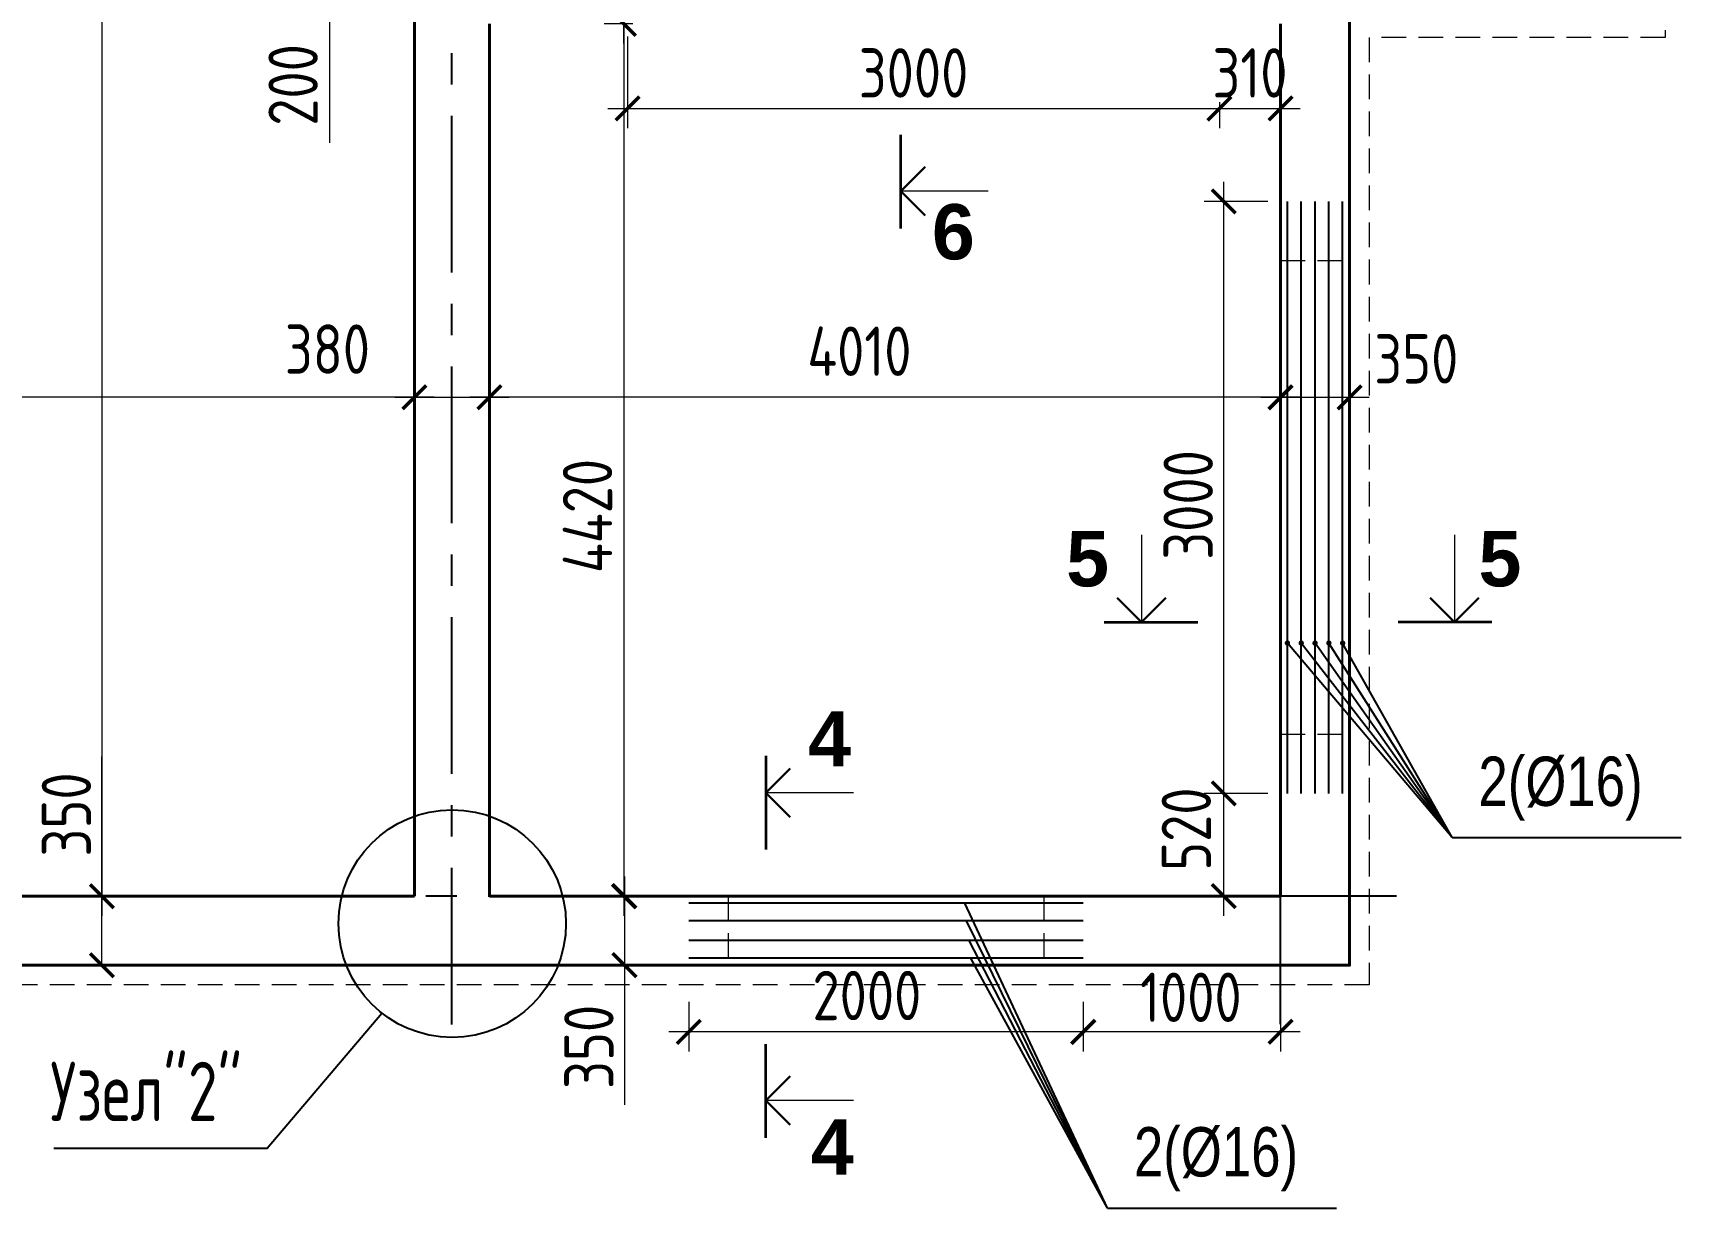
# Model space of a CAD drawing. Extents: x -12289450 to -10763036, y -7834513 to -6150123.
# Drawn here: x -10961756 to -10953402, y -7823161 to -7817207 of the extents above; entities that cross this region are included whole.
import ezdxf

# ---------------------------------------------------------------- set-up
doc = ezdxf.new("R2010")
doc.units = 0
doc.header["$LTSCALE"] = 25
doc.header["$PDMODE"] = 35
doc.linetypes.add('CENTER', pattern=[50.8, 31.75, -6.35, 6.35, -6.35])
doc.linetypes.add('DASHED', pattern=[0.75, 0.5, -0.25])
doc.layers.get('DefPoints').update_dxf_attribs({"color": 10, "lineweight": 30})
for name, color, linetype in [('001-ПЕРЕГОРОДКИ', 5, 'Continuous'), ('005-РАЗМЕРЫ', 252, 'Continuous'), ('014-ОСИ', 251, 'CENTER'), ('Annotation - Text', 7, 'Continuous'), ('EEE', 7, 'Continuous')]:
    doc.layers.add(name, color=color, linetype=linetype)
doc.layers.add('СТЕНЫ', color=5, linetype='Continuous', lineweight=40)
doc.styles.add('GOST 2.304', font='cs_gost2304.shx')
doc.styles.add('RUSS', font='russ', dxfattribs={"width": 0.8})
doc.styles.add('STYLE1', font='simplex.shx', dxfattribs={"width": 0.7, "height": 300})
doc.styles.add('СГЕНЕРИР_СТИЛЬ_1', font='arialbd.ttf')
doc.dimstyles.new('1', dxfattribs={"dimscale": 100, "dimtxt": 2.5, "dimasz": 1.2, "dimexe": 1, "dimexo": 1, "dimgap": 0.5, "dimtad": 1, "dimdec": 0, "dimzin": 0, "dimdsep": 46, "dimtxsty": 'GOST 2.304', "dimblk": 'ARCHTICK', "dimcen": 0.09, "dimdle": 1, "dimclrd": 256, "dimclre": 256, "dimclrt": 7, "dimadec": 0, "dimazin": 0, "dimtfac": 1, "dimtdec": 0, "dimtmove": 0, "dimatfit": 3, "dimldrblk": 'ARCHTICK', "dimfxl": 0, "dimtolj": 1, "dimtzin": 0, "dimlwd": 5, "dimlwe": 5, "dimarcsym": 0})

# ---------------------------------------------------------------- blocks, each defined once
blk = doc.blocks.new('_ArchTick')
at = {"color": 0, "linetype": 'ByBlock', "const_width": 0.15}
blk.add_lwpolyline([(-0.5, -0.5), (0.5, 0.5)], dxfattribs=at)
blk = doc.blocks.new('*D1559')
at = {"layer": '005-РАЗМЕРЫ', "lineweight": 5, "transparency": 16777216}
for p, q in [((-10958760.2, -7817061.1), (-10958760.2, -7821681.1)), ((-10958714.5, -7817161.1), (-10958860.2, -7817161.1)), ((-10958714.5, -7821581.1), (-10958860.2, -7821581.1))]:
    blk.add_line(p, q, dxfattribs=at)
at = {"layer": 'DefPoints', "color": 0, "transparency": 16777216}
for p in [(-10958614.5, -7817161.1), (-10958760.2, -7821581.1), (-10958614.5, -7821581.1)]:
    blk.add_point(p, dxfattribs=at)
at = {"layer": '005-РАЗМЕРЫ', "lineweight": 5, "transparency": 16777216, "xscale": 120, "yscale": 120, "zscale": 120}
for p, rotation in [((-10958760.2, -7817161.1), 90), ((-10958760.2, -7821581.1), 270)]:
    blk.add_blockref('_ArchTick', p, dxfattribs=dict(at, rotation=rotation))
at = {"layer": '005-РАЗМЕРЫ', "color": 7, "transparency": 16777216, "insert": (-10958944.9, -7819655), "char_height": 250, "attachment_point": 5, "rotation": 90, "style": 'GOST 2.304'}
blk.add_mtext('\\A1;4420', dxfattribs=at)
blk = doc.blocks.new('*D1562')
at = {"layer": '005-РАЗМЕРЫ', "lineweight": 5, "transparency": 16777216}
for p, q in [((-10961406.3, -7821581.1), (-10961406.3, -7820873.6)), ((-10961406.3, -7821931.1), (-10961406.3, -7821481.1)), ((-10961373.9, -7821581.1), (-10961506.3, -7821581.1)), ((-10961373.9, -7821931.1), (-10961506.3, -7821931.1))]:
    blk.add_line(p, q, dxfattribs=at)
at = {"layer": 'DefPoints', "color": 0, "transparency": 16777216}
for p in [(-10961273.9, -7821581.1), (-10961406.3, -7821931.1), (-10961273.9, -7821931.1)]:
    blk.add_point(p, dxfattribs=at)
at = {"layer": '005-РАЗМЕРЫ', "lineweight": 5, "transparency": 16777216, "xscale": 120, "yscale": 120, "zscale": 120}
for p, rotation in [((-10961406.3, -7821581.1), 90), ((-10961406.3, -7821931.1), 270)]:
    blk.add_blockref('_ArchTick', p, dxfattribs=dict(at, rotation=rotation))
at = {"layer": '005-РАЗМЕРЫ', "color": 7, "transparency": 16777216, "insert": (-10961586.4, -7821167.4), "char_height": 250, "attachment_point": 5, "rotation": 90, "style": 'GOST 2.304'}
blk.add_mtext('\\A1;350', dxfattribs=at)
blk = doc.blocks.new('*D1563')
at = {"layer": '005-РАЗМЕРЫ', "lineweight": 5, "transparency": 16777216}
for p, q in [((-10961406.3, -7810981.1), (-10961406.3, -7821681.1)), ((-10961373.9, -7811081.1), (-10961506.3, -7811081.1)), ((-10961373.9, -7821581.1), (-10961506.3, -7821581.1))]:
    blk.add_line(p, q, dxfattribs=at)
at = {"layer": 'DefPoints', "color": 0, "transparency": 16777216}
for p in [(-10961273.9, -7811081.1), (-10961406.3, -7821581.1), (-10961273.9, -7821581.1)]:
    blk.add_point(p, dxfattribs=at)
at = {"layer": '005-РАЗМЕРЫ', "lineweight": 5, "transparency": 16777216, "xscale": 120, "yscale": 120, "zscale": 120}
for p, rotation in [((-10961406.3, -7811081.1), 90), ((-10961406.3, -7821581.1), 270)]:
    blk.add_blockref('_ArchTick', p, dxfattribs=dict(at, rotation=rotation))
at = {"layer": '005-РАЗМЕРЫ', "color": 7, "transparency": 16777216, "insert": (-10961586.4, -7815498.3), "char_height": 250, "attachment_point": 5, "rotation": 90, "style": 'GOST 2.304'}
blk.add_mtext('\\A1;10500', dxfattribs=at)
blk = doc.blocks.new('*D1565')
at = {"layer": '005-РАЗМЕРЫ', "lineweight": 5, "ltscale": 100, "transparency": 16777216}
for p, q in [((-10959442.1, -7818921.4), (-10959442.1, -7819153.6)), ((-10955432.1, -7818921.4), (-10955432.1, -7819153.6)), ((-10955332.1, -7819053.6), (-10959542.1, -7819053.6))]:
    blk.add_line(p, q, dxfattribs=at)
at = {"layer": 'DefPoints', "color": 0, "ltscale": 100, "transparency": 16777216}
for p in [(-10959442.1, -7818821.4), (-10955432.1, -7818821.4), (-10959442.1, -7819053.6)]:
    blk.add_point(p, dxfattribs=at)
at = {"layer": '005-РАЗМЕРЫ', "lineweight": 5, "ltscale": 100, "transparency": 16777216, "xscale": 120, "yscale": 120, "zscale": 120, "rotation": 180}
blk.add_blockref('_ArchTick', (-10959442.1, -7819053.6), dxfattribs=at)
at = {"layer": '005-РАЗМЕРЫ', "lineweight": 5, "ltscale": 100, "transparency": 16777216, "xscale": 120, "yscale": 120, "zscale": 120}
blk.add_blockref('_ArchTick', (-10955432.1, -7819053.6), dxfattribs=at)
at = {"layer": '005-РАЗМЕРЫ', "color": 7, "ltscale": 100, "transparency": 16777216, "insert": (-10957566.9, -7818820.1), "char_height": 250, "attachment_point": 5, "style": 'GOST 2.304'}
blk.add_mtext('\\A1;4010', dxfattribs=at)
blk = doc.blocks.new('*D1578')
at = {"layer": '005-РАЗМЕРЫ', "lineweight": 5, "ltscale": 100, "transparency": 16777216}
for p, q in [((-10959922.1, -7819053.6), (-10959342.1, -7819053.6)), ((-10959822.1, -7819037.4), (-10959822.1, -7819153.6)), ((-10959442.1, -7819037.4), (-10959442.1, -7819153.6))]:
    blk.add_line(p, q, dxfattribs=at)
at = {"layer": 'DefPoints', "color": 0, "ltscale": 100, "transparency": 16777216}
for p in [(-10959822.1, -7818937.4), (-10959442.1, -7818937.4), (-10959442.1, -7819053.6)]:
    blk.add_point(p, dxfattribs=at)
at = {"layer": '005-РАЗМЕРЫ', "lineweight": 5, "ltscale": 100, "transparency": 16777216, "xscale": 120, "yscale": 120, "zscale": 120, "rotation": 180}
blk.add_blockref('_ArchTick', (-10959822.1, -7819053.6), dxfattribs=at)
at = {"layer": '005-РАЗМЕРЫ', "lineweight": 5, "ltscale": 100, "transparency": 16777216, "xscale": 120, "yscale": 120, "zscale": 120}
blk.add_blockref('_ArchTick', (-10959442.1, -7819053.6), dxfattribs=at)
at = {"layer": '005-РАЗМЕРЫ', "color": 7, "ltscale": 100, "transparency": 16777216, "insert": (-10960263.2, -7818809.4), "char_height": 250, "attachment_point": 5, "style": 'GOST 2.304'}
blk.add_mtext('\\A1;380', dxfattribs=at)
blk = doc.blocks.new('*D1579')
at = {"layer": '005-РАЗМЕРЫ', "lineweight": 5, "ltscale": 100, "transparency": 16777216}
for p, q in [((-10955532.1, -7819053.6), (-10954982.1, -7819053.6)), ((-10955432.1, -7819037.4), (-10955432.1, -7819153.6)), ((-10955082.1, -7819037.4), (-10955082.1, -7819153.6))]:
    blk.add_line(p, q, dxfattribs=at)
at = {"layer": 'DefPoints', "color": 0, "ltscale": 100, "transparency": 16777216}
for p in [(-10955432.1, -7818937.4), (-10955082.1, -7818937.4), (-10955082.1, -7819053.6)]:
    blk.add_point(p, dxfattribs=at)
at = {"layer": '005-РАЗМЕРЫ', "lineweight": 5, "ltscale": 100, "transparency": 16777216, "xscale": 120, "yscale": 120, "zscale": 120, "rotation": 180}
blk.add_blockref('_ArchTick', (-10955432.1, -7819053.6), dxfattribs=at)
at = {"layer": '005-РАЗМЕРЫ', "lineweight": 5, "ltscale": 100, "transparency": 16777216, "xscale": 120, "yscale": 120, "zscale": 120}
blk.add_blockref('_ArchTick', (-10955082.1, -7819053.6), dxfattribs=at)
at = {"layer": '005-РАЗМЕРЫ', "color": 7, "ltscale": 100, "transparency": 16777216, "insert": (-10954744, -7818858.6), "char_height": 250, "attachment_point": 5, "style": 'GOST 2.304'}
blk.add_mtext('\\A1;350', dxfattribs=at)
blk = doc.blocks.new('*D1580')
at = {"layer": '005-РАЗМЕРЫ', "lineweight": 5, "ltscale": 100, "transparency": 16777216}
for p, q in [((-10959822.1, -7818921.4), (-10959822.1, -7819153.6)), ((-10959722.1, -7819053.6), (-10964832.1, -7819053.6)), ((-10964732.1, -7819067.1), (-10964732.1, -7819153.6))]:
    blk.add_line(p, q, dxfattribs=at)
at = {"layer": 'DefPoints', "color": 0, "ltscale": 100, "transparency": 16777216}
for p in [(-10959822.1, -7818821.4), (-10964732.1, -7818967.1), (-10964732.1, -7819053.6)]:
    blk.add_point(p, dxfattribs=at)
at = {"layer": '005-РАЗМЕРЫ', "lineweight": 5, "ltscale": 100, "transparency": 16777216, "xscale": 120, "yscale": 120, "zscale": 120, "rotation": 180}
blk.add_blockref('_ArchTick', (-10964732.1, -7819053.6), dxfattribs=at)
at = {"layer": '005-РАЗМЕРЫ', "lineweight": 5, "ltscale": 100, "transparency": 16777216, "xscale": 120, "yscale": 120, "zscale": 120}
blk.add_blockref('_ArchTick', (-10959822.1, -7819053.6), dxfattribs=at)
at = {"layer": '005-РАЗМЕРЫ', "color": 7, "ltscale": 100, "transparency": 16777216, "insert": (-10962274.9, -7818793.2), "char_height": 250, "attachment_point": 5, "style": 'GOST 2.304'}
blk.add_mtext('\\A1;4910', dxfattribs=at)
blk = doc.blocks.new('*D1582')
at = {"layer": '005-РАЗМЕРЫ', "lineweight": 5, "transparency": 16777216}
for p, q in [((-10958760.2, -7816781.1), (-10958760.2, -7816064.5)), ((-10958727.8, -7816781.1), (-10958860.2, -7816781.1)), ((-10958760.2, -7817261.1), (-10958760.2, -7816781.1)), ((-10958714.5, -7817161.1), (-10958860.2, -7817161.1))]:
    blk.add_line(p, q, dxfattribs=at)
at = {"layer": 'DefPoints', "color": 0, "transparency": 16777216}
for p in [(-10958760.2, -7816781.1), (-10958627.8, -7816781.1), (-10958614.5, -7817161.1)]:
    blk.add_point(p, dxfattribs=at)
at = {"layer": '005-РАЗМЕРЫ', "lineweight": 5, "transparency": 16777216, "xscale": 120, "yscale": 120, "zscale": 120}
for p, rotation in [((-10958760.2, -7816781.1), 90), ((-10958760.2, -7817161.1), 270)]:
    blk.add_blockref('_ArchTick', p, dxfattribs=dict(at, rotation=rotation))
at = {"layer": '005-РАЗМЕРЫ', "color": 7, "transparency": 16777216, "insert": (-10958940.4, -7816358.2), "char_height": 250, "attachment_point": 5, "rotation": 90, "style": 'GOST 2.304'}
blk.add_mtext('\\A1;380', dxfattribs=at)
blk = doc.blocks.new('*D1583')
at = {"layer": '005-РАЗМЕРЫ', "lineweight": 5, "transparency": 16777216}
for p, q in [((-10958757.6, -7821481.1), (-10958757.6, -7821931.1)), ((-10958727.8, -7821581.1), (-10958857.6, -7821581.1)), ((-10958727.8, -7821931.1), (-10958857.6, -7821931.1)), ((-10958757.6, -7821931.1), (-10958757.6, -7822638.6))]:
    blk.add_line(p, q, dxfattribs=at)
at = {"layer": 'DefPoints', "color": 0, "transparency": 16777216}
for p in [(-10958627.8, -7821581.1), (-10958757.6, -7821931.1), (-10958627.8, -7821931.1)]:
    blk.add_point(p, dxfattribs=at)
at = {"layer": '005-РАЗМЕРЫ', "lineweight": 5, "transparency": 16777216, "xscale": 120, "yscale": 120, "zscale": 120}
for p, rotation in [((-10958757.6, -7821581.1), 90), ((-10958757.6, -7821931.1), 270)]:
    blk.add_blockref('_ArchTick', p, dxfattribs=dict(at, rotation=rotation))
at = {"layer": '005-РАЗМЕРЫ', "color": 7, "transparency": 16777216, "insert": (-10958937.7, -7822344.9), "char_height": 250, "attachment_point": 5, "rotation": 90, "style": 'GOST 2.304'}
blk.add_mtext('\\A1;350', dxfattribs=at)
blk = doc.blocks.new('*D1586')
at = {"layer": '005-РАЗМЕРЫ', "lineweight": 5, "transparency": 16777216}
for p, q in [((-10958742.1, -7817226.1), (-10958742.1, -7817690.1)), ((-10958842.1, -7817590.1), (-10955642.1, -7817590.1)), ((-10955742.1, -7817558.1), (-10955742.1, -7817690.1))]:
    blk.add_line(p, q, dxfattribs=at)
at = {"layer": 'DefPoints', "color": 0, "transparency": 16777216}
for p in [(-10958742.1, -7817126.1), (-10955742.1, -7817458.1), (-10955742.1, -7817590.1)]:
    blk.add_point(p, dxfattribs=at)
at = {"layer": '005-РАЗМЕРЫ', "lineweight": 5, "transparency": 16777216, "xscale": 120, "yscale": 120, "zscale": 120, "rotation": 180}
blk.add_blockref('_ArchTick', (-10958742.1, -7817590.1), dxfattribs=at)
at = {"layer": '005-РАЗМЕРЫ', "lineweight": 5, "transparency": 16777216, "xscale": 120, "yscale": 120, "zscale": 120}
blk.add_blockref('_ArchTick', (-10955742.1, -7817590.1), dxfattribs=at)
at = {"layer": '005-РАЗМЕРЫ', "color": 7, "transparency": 16777216, "insert": (-10957292.4, -7817409.9), "char_height": 250, "attachment_point": 5, "style": 'GOST 2.304'}
blk.add_mtext('\\A1;3000', dxfattribs=at)
blk = doc.blocks.new('*D1587')
at = {"layer": '005-РАЗМЕРЫ', "lineweight": 5, "transparency": 16777216}
for p, q in [((-10955432.1, -7817326.1), (-10955432.1, -7817690.1)), ((-10955842.1, -7817590.1), (-10955332.1, -7817590.1)), ((-10955742.1, -7817558.1), (-10955742.1, -7817690.1))]:
    blk.add_line(p, q, dxfattribs=at)
at = {"layer": 'DefPoints', "color": 0, "transparency": 16777216}
for p in [(-10955432.1, -7817226.1), (-10955742.1, -7817458.1), (-10955432.1, -7817590.1)]:
    blk.add_point(p, dxfattribs=at)
at = {"layer": '005-РАЗМЕРЫ', "lineweight": 5, "transparency": 16777216, "xscale": 120, "yscale": 120, "zscale": 120, "rotation": 180}
blk.add_blockref('_ArchTick', (-10955742.1, -7817590.1), dxfattribs=at)
at = {"layer": '005-РАЗМЕРЫ', "lineweight": 5, "transparency": 16777216, "xscale": 120, "yscale": 120, "zscale": 120}
blk.add_blockref('_ArchTick', (-10955432.1, -7817590.1), dxfattribs=at)
at = {"layer": '005-РАЗМЕРЫ', "color": 7, "transparency": 16777216, "insert": (-10955587.1, -7817409.9), "char_height": 250, "attachment_point": 5, "style": 'GOST 2.304'}
blk.add_mtext('\\A1;310', dxfattribs=at)
blk = doc.blocks.new('*D1588')
at = {"layer": '005-РАЗМЕРЫ', "lineweight": 5, "transparency": 16777216}
for p, q in [((-10959577.1, -7816781.1), (-10960352.6, -7816781.1)), ((-10960252.6, -7816781.1), (-10960252.6, -7817081.1)), ((-10959577.1, -7816981.1), (-10960352.6, -7816981.1)), ((-10960252.6, -7816981.1), (-10960252.6, -7817764.4))]:
    blk.add_line(p, q, dxfattribs=at)
at = {"layer": 'DefPoints', "color": 0, "transparency": 16777216}
for p in [(-10960252.6, -7816781.1), (-10959477.1, -7816781.1), (-10959477.1, -7816981.1)]:
    blk.add_point(p, dxfattribs=at)
at = {"layer": '005-РАЗМЕРЫ', "lineweight": 5, "transparency": 16777216, "xscale": 120, "yscale": 120, "zscale": 120}
for p, rotation in [((-10960252.6, -7816781.1), 90), ((-10960252.6, -7816981.1), 270)]:
    blk.add_blockref('_ArchTick', p, dxfattribs=dict(at, rotation=rotation))
at = {"layer": '005-РАЗМЕРЫ', "color": 7, "transparency": 16777216, "insert": (-10960437.3, -7817470.7), "char_height": 250, "attachment_point": 5, "rotation": 90, "style": 'GOST 2.304'}
blk.add_mtext('\\A1;200', dxfattribs=at)
blk = doc.blocks.new('*D1589')
at = {"layer": '005-РАЗМЕРЫ', "lineweight": 5, "transparency": 16777216}
for p, q in [((-10955719.7, -7821161.1), (-10955719.7, -7817961.1)), ((-10955497.1, -7818061.1), (-10955819.7, -7818061.1)), ((-10955497.1, -7821061.1), (-10955819.7, -7821061.1))]:
    blk.add_line(p, q, dxfattribs=at)
at = {"layer": 'DefPoints', "color": 0, "transparency": 16777216}
for p in [(-10955719.7, -7818061.1), (-10955397.1, -7818061.1), (-10955397.1, -7821061.1)]:
    blk.add_point(p, dxfattribs=at)
at = {"layer": '005-РАЗМЕРЫ', "lineweight": 5, "transparency": 16777216, "xscale": 120, "yscale": 120, "zscale": 120}
for p, rotation in [((-10955719.7, -7818061.1), 90), ((-10955719.7, -7821061.1), 270)]:
    blk.add_blockref('_ArchTick', p, dxfattribs=dict(at, rotation=rotation))
at = {"layer": '005-РАЗМЕРЫ', "color": 7, "transparency": 16777216, "insert": (-10955899.9, -7819598.9), "char_height": 250, "attachment_point": 5, "rotation": 90, "style": 'GOST 2.304'}
blk.add_mtext('\\A1;3000', dxfattribs=at)
blk = doc.blocks.new('*D1592')
at = {"layer": '005-РАЗМЕРЫ', "lineweight": 5, "transparency": 16777216}
for p, q in [((-10958432.1, -7822116.1), (-10958432.1, -7822369.2)), ((-10956432.1, -7822116.1), (-10956432.1, -7822369.2)), ((-10956332.1, -7822269.2), (-10958532.1, -7822269.2))]:
    blk.add_line(p, q, dxfattribs=at)
at = {"layer": 'DefPoints', "color": 0, "transparency": 16777216}
for p in [(-10958432.1, -7822016.1), (-10956432.1, -7822016.1), (-10958432.1, -7822269.2)]:
    blk.add_point(p, dxfattribs=at)
at = {"layer": '005-РАЗМЕРЫ', "lineweight": 5, "transparency": 16777216, "xscale": 120, "yscale": 120, "zscale": 120, "rotation": 180}
blk.add_blockref('_ArchTick', (-10958432.1, -7822269.2), dxfattribs=at)
at = {"layer": '005-РАЗМЕРЫ', "lineweight": 5, "transparency": 16777216, "xscale": 120, "yscale": 120, "zscale": 120}
blk.add_blockref('_ArchTick', (-10956432.1, -7822269.2), dxfattribs=at)
at = {"layer": '005-РАЗМЕРЫ', "color": 7, "transparency": 16777216, "insert": (-10957528.7, -7822084.6), "char_height": 250, "attachment_point": 5, "style": 'GOST 2.304'}
blk.add_mtext('\\A1;2000', dxfattribs=at)
blk = doc.blocks.new('*D1598')
at = {"layer": '005-РАЗМЕРЫ', "lineweight": 5, "transparency": 16777216}
for p, q in [((-10955432.1, -7822116.1), (-10955432.1, -7822368.7)), ((-10955332.1, -7822268.7), (-10956532.1, -7822268.7)), ((-10956432.1, -7822216.1), (-10956432.1, -7822368.7))]:
    blk.add_line(p, q, dxfattribs=at)
at = {"layer": 'DefPoints', "color": 0, "transparency": 16777216}
for p in [(-10955432.1, -7822016.1), (-10956432.1, -7822116.1), (-10956432.1, -7822268.7)]:
    blk.add_point(p, dxfattribs=at)
at = {"layer": '005-РАЗМЕРЫ', "lineweight": 5, "transparency": 16777216, "xscale": 120, "yscale": 120, "zscale": 120, "rotation": 180}
blk.add_blockref('_ArchTick', (-10956432.1, -7822268.7), dxfattribs=at)
at = {"layer": '005-РАЗМЕРЫ', "lineweight": 5, "transparency": 16777216, "xscale": 120, "yscale": 120, "zscale": 120}
blk.add_blockref('_ArchTick', (-10955432.1, -7822268.7), dxfattribs=at)
at = {"layer": '005-РАЗМЕРЫ', "color": 7, "transparency": 16777216, "insert": (-10955886.5, -7822093.7), "char_height": 250, "attachment_point": 5, "style": 'GOST 2.304'}
blk.add_mtext('\\A1;1000', dxfattribs=at)
blk = doc.blocks.new('*D1599')
at = {"layer": '005-РАЗМЕРЫ', "lineweight": 5, "transparency": 16777216}
for p, q in [((-10955719.7, -7821681.1), (-10955719.7, -7820961.1)), ((-10955597.1, -7821061.1), (-10955819.7, -7821061.1)), ((-10955497.1, -7821581.1), (-10955819.7, -7821581.1))]:
    blk.add_line(p, q, dxfattribs=at)
at = {"layer": 'DefPoints', "color": 0, "transparency": 16777216}
for p in [(-10955719.7, -7821061.1), (-10955497.1, -7821061.1), (-10955397.1, -7821581.1)]:
    blk.add_point(p, dxfattribs=at)
at = {"layer": '005-РАЗМЕРЫ', "lineweight": 5, "transparency": 16777216, "xscale": 120, "yscale": 120, "zscale": 120}
for p, rotation in [((-10955719.7, -7821061.1), 90), ((-10955719.7, -7821581.1), 270)]:
    blk.add_blockref('_ArchTick', p, dxfattribs=dict(at, rotation=rotation))
at = {"layer": '005-РАЗМЕРЫ', "color": 7, "transparency": 16777216, "insert": (-10955909.6, -7821241.7), "char_height": 250, "attachment_point": 5, "rotation": 90, "style": 'GOST 2.304'}
blk.add_mtext('\\A1;520', dxfattribs=at)

msp = doc.modelspace()

# ---------------------------------------------------------------- linework, layer by layer
at = {"lineweight": 25, "ltscale": 20, "const_width": 18}
for points in [[(-10955401.6, -7820298.9, -1), (-10955392.6, -7820298.9, -1)], [(-10955331.6, -7820298.9, -1), (-10955322.6, -7820298.9, -1)], [(-10955261.6, -7820298.9, -1), (-10955252.6, -7820298.9, -1)], [(-10955191.6, -7820298.9, -1), (-10955182.6, -7820298.9, -1)], [(-10955121.6, -7820298.9, -1), (-10955112.6, -7820298.9, -1)]]:
    msp.add_lwpolyline(points, format="xyb", close=True, dxfattribs=at)
at = {"ltscale": 100}
msp.add_lwpolyline([(-10961650.5, -7822858.5), (-10960568, -7822858.5), (-10959986.7, -7822174.1)], dxfattribs=at)
msp.add_circle((-10959630.8, -7821720.4), 576.6, dxfattribs=at)
at = {"layer": '001-ПЕРЕГОРОДКИ', "lineweight": 35, "ltscale": 100}
for points in [[(-10957356.9, -7818198.8), (-10957356.9, -7817724.1)], [(-10956325.2, -7820193.4), (-10955850.4, -7820193.4)], [(-10954361.2, -7820193.4), (-10954835.9, -7820193.4)], [(-10958041, -7820869.4), (-10958041, -7821344.1)], [(-10958041, -7822806), (-10958041, -7822331.3)]]:
    msp.add_lwpolyline(points, dxfattribs=at)
at = {"layer": '001-ПЕРЕГОРОДКИ', "lineweight": 18, "ltscale": 100}
for points in [[(-10956913.2, -7818009.7), (-10957356.9, -7818009.7)], [(-10956913.2, -7818009.7), (-10957356.9, -7818009.7)], [(-10956136.1, -7819749.6), (-10956136.1, -7820193.4)], [(-10956136.1, -7819749.6), (-10956136.1, -7820193.4)], [(-10954550.2, -7819749.6), (-10954550.2, -7820193.4)], [(-10954550.2, -7819749.6), (-10954550.2, -7820193.4)], [(-10957597.2, -7821058.5), (-10958041, -7821058.5)], [(-10957597.2, -7821058.5), (-10958041, -7821058.5)], [(-10957597.2, -7822617), (-10958041, -7822617)], [(-10957597.2, -7822617), (-10958041, -7822617)]]:
    msp.add_lwpolyline(points, dxfattribs=at)
at = {"layer": '014-ОСИ'}
msp.add_line((-10955432.1, -7822229.9), (-10955432.1, -7808722.5), dxfattribs=at)
for points in [[(-10959632.1, -7822231.1), (-10959632.1, -7808722.5)], [(-10954844, -7821581.1), (-10968625.7, -7821581.1)]]:
    msp.add_lwpolyline(points, dxfattribs=at)
at = {"layer": 'EEE', "lineweight": 25, "ltscale": 3}
for p, q in [((-10954562.2, -7821284), (-10953401.9, -7821284)), ((-10956308.6, -7823161.5), (-10955148.4, -7823161.5))]:
    msp.add_line(p, q, dxfattribs=at)
for points in [[(-10954562.2, -7821284), (-10955397.1, -7820298.9)], [(-10954562.2, -7821284), (-10955327.1, -7820298.9)], [(-10954562.2, -7821284), (-10955257.1, -7820298.9)], [(-10954562.2, -7821284), (-10955187.1, -7820298.9)], [(-10954562.2, -7821284), (-10955117.1, -7820298.9)], [(-10956308.6, -7823161.5), (-10957031.7, -7821616.1)], [(-10956308.6, -7823161.5), (-10957031.7, -7821616.1)], [(-10956308.6, -7823161.5), (-10957024.3, -7821706.1)], [(-10956308.6, -7823161.5), (-10957011.1, -7821805.7)], [(-10956308.6, -7823161.5), (-10957001.7, -7821895.7)]]:
    msp.add_lwpolyline(points, dxfattribs=at)
at = {"layer": 'СТЕНЫ', "linetype": 'DASHED', "lineweight": 9, "ltscale": 10}
for p, q in [((-10955432.1, -7818361.1), (-10955082.1, -7818361.1)), ((-10955432.1, -7820761.1), (-10955082.1, -7820761.1)), ((-10958232.1, -7821581.1), (-10958232.1, -7821931.1)), ((-10956632.1, -7821581.1), (-10956632.1, -7821931.1))]:
    msp.add_line(p, q, dxfattribs=at)
at = {"layer": 'СТЕНЫ', "ltscale": 1.2}
msp.add_line((-10964732.1, -7821581.1), (-10959822.1, -7821581.1), dxfattribs=at)
at = {"layer": 'СТЕНЫ', "linetype": 'DASHED', "lineweight": 9, "ltscale": 10}
msp.add_lwpolyline([(-10965182.1, -7822031.1), (-10965182.1, -7817231.1), (-10966682.1, -7817231.1), (-10966682.1, -7814231.1), (-10965182.1, -7814231.1), (-10965182.1, -7810631.1), (-10953482.1, -7810631.1), (-10953482.1, -7817231.1), (-10954982.1, -7817231.1), (-10954982.1, -7822031.1)], close=True, dxfattribs=at)
at = {"layer": 'СТЕНЫ', "ltscale": 3}
msp.add_lwpolyline([(-10966582.1, -7815231.1), (-10966582.1, -7814331.1), (-10965082.1, -7814331.1), (-10965082.1, -7810731.1), (-10953582.1, -7810731.1), (-10953582.1, -7817131.1), (-10955082.1, -7817131.1), (-10955082.1, -7821931.1), (-10965082.1, -7821931.1)], dxfattribs=at)
at = {"layer": 'СТЕНЫ', "ltscale": 1.2}
for points in [[(-10959822.1, -7821581.1), (-10959822.1, -7811081.1)], [(-10959442.1, -7821581.1), (-10959442.1, -7817161.1)], [(-10955432.1, -7821581.1), (-10955432.1, -7817161.1)], [(-10959442.1, -7821581.1), (-10955432.1, -7821581.1)]]:
    msp.add_lwpolyline(points, dxfattribs=at)
at = {"layer": 'СТЕНЫ', "color": 5, "lineweight": 30}
for points in [[(-10957356.9, -7818009.7), (-10957233.6, -7817886.4)], [(-10957356.9, -7818009.7), (-10957233.6, -7818133.1)], [(-10956136.1, -7820193.4), (-10956259.5, -7820070)], [(-10956136.1, -7820193.4), (-10956012.8, -7820070)], [(-10954550.2, -7820193.4), (-10954673.6, -7820070)], [(-10954550.2, -7820193.4), (-10954426.9, -7820070)], [(-10958041, -7821058.5), (-10957917.6, -7820935.1)], [(-10958041, -7821058.5), (-10957917.6, -7821181.8)], [(-10958041, -7822617), (-10957917.6, -7822493.6)], [(-10958041, -7822617), (-10957917.6, -7822740.3)]]:
    msp.add_lwpolyline(points, dxfattribs=at)
at = {"layer": 'СТЕНЫ', "color": 1, "lineweight": 25, "ltscale": 3}
for points in [[(-10955397.1, -7821061.1), (-10955397.1, -7818061.1)], [(-10955327.1, -7821061.1), (-10955327.1, -7818061.1)], [(-10955257.1, -7821061.1), (-10955257.1, -7818061.1)], [(-10955187.1, -7821061.1), (-10955187.1, -7818061.1)], [(-10955117.1, -7821061.1), (-10955117.1, -7818061.1)], [(-10956432.1, -7821616.1), (-10958432.1, -7821616.1)], [(-10956432.1, -7821706.1), (-10958432.1, -7821706.1)], [(-10956432.1, -7821805.7), (-10958432.1, -7821805.7)], [(-10956432.1, -7821895.7), (-10958432.1, -7821895.7)]]:
    msp.add_lwpolyline(points, dxfattribs=at)
at = {"layer": 'СТЕНЫ', "linetype": 'DASHED', "lineweight": 9, "ltscale": 10}
msp.add_lwpolyline([(-10955432.1, -7820761.1), (-10955082.1, -7820761.1)], dxfattribs=at)

# ---------------------------------------------------------------- texts
at = {"color": 0, "lineweight": 15, "char_height": 250, "attachment_point": 1, "style": 'RUSS'}
for insert in [(-10954428.9, -7820874.2), (-10956175.4, -7822751.7)]:
    msp.add_mtext('2(%%C16)', dxfattribs=dict(at, insert=insert))
at = {"color": 7, "insert": (-10961668.5, -7822420.6), "char_height": 300, "width": 2284.92, "attachment_point": 1, "style": 'STYLE1'}
msp.add_mtext('Узел"2"', dxfattribs=at)
at = {"layer": 'Annotation - Text', "color": 7, "linetype": 'Continuous', "lineweight": 0, "char_height": 280, "style": 'СГЕНЕРИР_СТИЛЬ_1'}
for s, insert, attachment_point in [('6', (-10957090.3, -7818074.7), 2), ('5', (-10956409.8, -7820015.6), 8), ('5', (-10954319.8, -7820015.6), 8), ('4', (-10957718.3, -7820644), 2), ('4', (-10957703.8, -7822712.3), 2)]:
    msp.add_mtext(s, dxfattribs=dict(at, insert=insert, attachment_point=attachment_point))

# ---------------------------------------------------------------- dimensions: what is measured, and where the dimension line sits
at = {"layer": '005-РАЗМЕРЫ'}
for base, p1, p2, angle, picture, middle in [((-10961406.3, -7821581.1), (-10961273.9, -7811081.1), (-10961273.9, -7821581.1), 90, '*D1563', (-10961406.3, -7815498.3)), ((-10958760.2, -7816781.1), (-10958614.5, -7817161.1), (-10958627.8, -7816781.1), 270, '*D1582', (-10958760.2, -7816358.2)), ((-10960252.6, -7816781.1), (-10959477.1, -7816981.1), (-10959477.1, -7816781.1), 90, '*D1588', (-10960252.6, -7817470.7)), ((-10958760.2, -7821581.1), (-10958614.5, -7817161.1), (-10958614.5, -7821581.1), 90, '*D1559', (-10958760.2, -7819655)), ((-10955719.7, -7818061.1), (-10955397.1, -7821061.1), (-10955397.1, -7818061.1), 90, '*D1589', (-10955719.7, -7819598.9)), ((-10961406.3, -7821931.1), (-10961273.9, -7821581.1), (-10961273.9, -7821931.1), 90, '*D1562', (-10961406.3, -7821167.4)), ((-10955719.7, -7821061.1), (-10955397.1, -7821581.1), (-10955497.1, -7821061.1), 90, '*D1599', (-10955719.7, -7821241.7)), ((-10958757.6, -7821931.1), (-10958627.8, -7821581.1), (-10958627.8, -7821931.1), 90, '*D1583', (-10958757.6, -7822344.9)), ((-10958432.1, -7822269.2), (-10956432.1, -7822016.1), (-10958432.1, -7822016.1), 180, '*D1592', (-10957528.7, -7822269.2)), ((-10956432.1, -7822268.7), (-10955432.1, -7822016.1), (-10956432.1, -7822116.1), 180, '*D1598', (-10955886.5, -7822268.7))]:
    dim = msp.add_linear_dim(base=base, p1=p1, p2=p2, angle=angle, dimstyle='1', dxfattribs=at)
    dim.commit()
    dim.dimension.update_dxf_attribs({"geometry": picture, "text_midpoint": middle, "dimtype": 160})
for base, p1, p2, picture, middle in [((-10955742.1, -7817590.1), (-10958742.1, -7817126.1), (-10955742.1, -7817458.1), '*D1586', (-10957292.4, -7817590.1)), ((-10955432.1, -7817590.1), (-10955742.1, -7817458.1), (-10955432.1, -7817226.1), '*D1587', (-10955587.1, -7817590.1))]:
    dim = msp.add_linear_dim(base=base, p1=p1, p2=p2, dimstyle='1', dxfattribs=at)
    dim.commit()
    dim.dimension.update_dxf_attribs({"geometry": picture, "text_midpoint": middle, "dimtype": 160})
at = {"layer": '005-РАЗМЕРЫ', "ltscale": 100}
for base, p1, p2, picture, middle in [((-10964732.1, -7819053.6), (-10959822.1, -7818821.4), (-10964732.1, -7818967.1), '*D1580', (-10962274.9, -7818793.2)), ((-10959442.1, -7819053.6), (-10959822.1, -7818937.4), (-10959442.1, -7818937.4), '*D1578', (-10960263.2, -7818809.4)), ((-10959442.1, -7819053.6), (-10955432.1, -7818821.4), (-10959442.1, -7818821.4), '*D1565', (-10957566.9, -7818820.1)), ((-10955082.1, -7819053.6), (-10955432.1, -7818937.4), (-10955082.1, -7818937.4), '*D1579', (-10954744, -7818858.6))]:
    dim = msp.add_linear_dim(base=base, p1=p1, p2=p2, dimstyle='1', override={"dimtmove": 2}, dxfattribs=at)
    dim.commit()
    dim.dimension.update_dxf_attribs({"geometry": picture, "text_midpoint": middle, "dimtype": 160})

doc.saveas('drawing.dxf')
